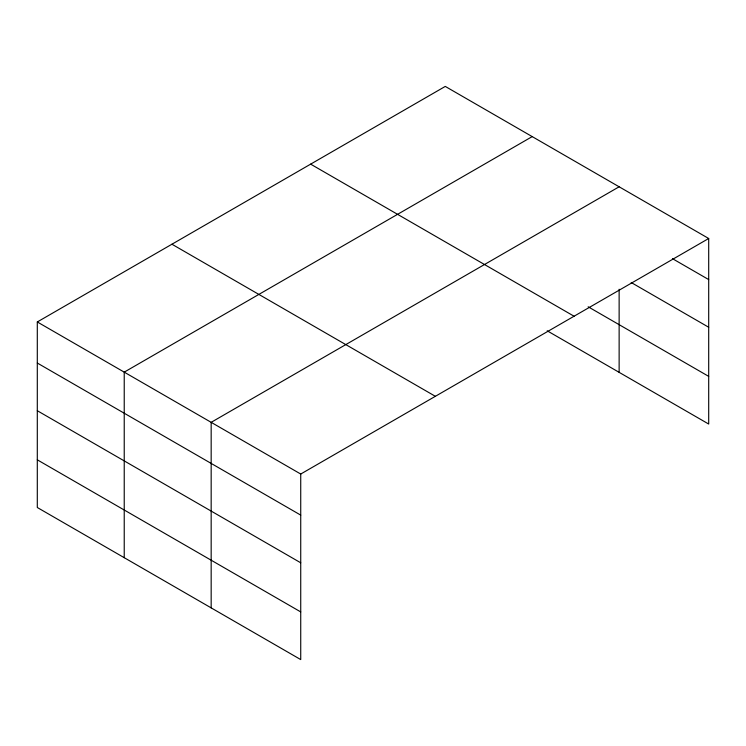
<?xml version="1.0" encoding="UTF-8"?>
<svg xmlns="http://www.w3.org/2000/svg" width="746" height="746" viewBox="0 0 746 746"><rect width="100%" height="100%" fill="white"/><g stroke="black" fill="none" stroke-linecap="round" stroke-linejoin="round"><path stroke-width="1.12" d="M37.3 321.955L300.731 474.036L300.731 659.585L37.3 507.504L37.3 321.955L445.269 86.415L708.7 238.496L708.7 424.045L547.191 330.804M532.206 136.602L124.228 372.142L124.228 557.691M619.133 186.789L211.165 422.329L211.165 607.878M300.731 474.036L708.7 238.496M672.472 258.666L708.7 279.582M631.209 282.52L708.7 327.252M588.156 306.783L708.7 376.376M310.644 164.139L574.066 316.229M171.934 244.222L435.356 396.312M37.3 363.032L300.731 515.122M37.3 410.71L300.731 562.792M37.3 459.825L300.731 611.916M619.133 289.252L619.133 372.338"/></g></svg>
